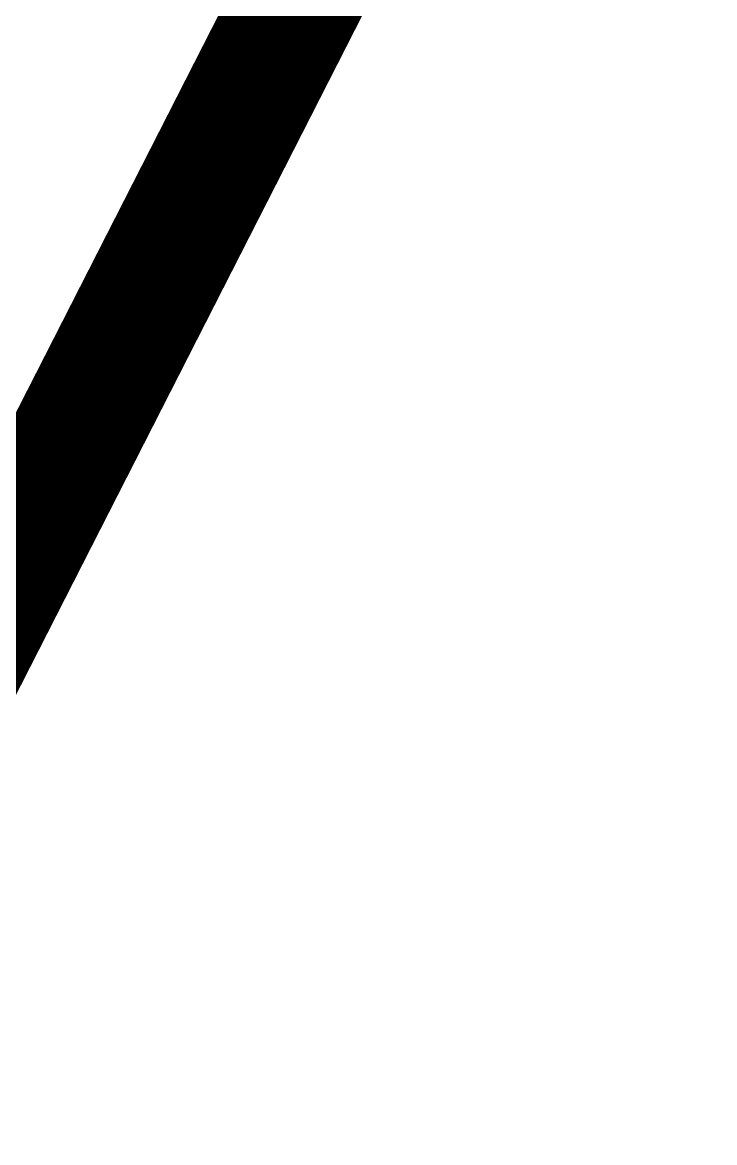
# Model space of a CAD drawing. Header units: metres. Extents: x 326467 to 340077, y 1811030 to 1824953.
# Drawn here: x 327540.61 to 327556.97, y 1814108.73 to 1814135.21 of the extents above; entities that cross this region are included whole.
import ezdxf

# ---------------------------------------------------------------- set-up
doc = ezdxf.new("R2010")
doc.units = ezdxf.units.M
doc.header["$MEASUREMENT"] = 0
doc.layers.add('SURVEY PLOT BOUNDARY', color=35, linetype='Continuous')
doc.layers.add('VILLAGE BOUNDARY', color=212, linetype='Continuous')

# ---------------------------------------------------------------- blocks, each defined once
blk = doc.blocks.new('16')
at = {"layer": 'SURVEY PLOT BOUNDARY', "lineweight": 18, "const_width": 0.606}
blk.add_lwpolyline([(327158.791, 1813644.469), (327243.994, 1813684.245), (327256.059, 1813676.065), (327276.115, 1813655.694), (327292.285, 1813655.569), (327304.506, 1813667.605), (327304.568, 1813675.691), (327406.315, 1813763.859), (327422.735, 1813796.079), (327451.562, 1813864.592), (327463.752, 1813872.585), (327471.837, 1813872.523), (327467.825, 1813876.597), (327459.803, 1813884.745), (327459.865, 1813892.832), (327480.389, 1813933.106), (327520.876, 1813940.881), (327521.251, 1813989.397), (327513.29, 1814005.632), (327513.384, 1814017.761), (327529.928, 1814066.153), (327534.064, 1814078.251), (327522.062, 1814094.517), (327620.297, 1814251.449)], dxfattribs=at)
blk.add_lwpolyline([(327620.297, 1814251.449), (327522.062, 1814094.517), (327352.654, 1814144.344), (327516.161, 1814377.595), (327614.24, 1814514.311), (327711.851, 1814590.38), (327711.133, 1814497.39), (327754.664, 1814375.754), (327681.588, 1814335.885), (327681.495, 1814323.756), (327669.336, 1814319.806)], close=True, dxfattribs=at)
at = {"layer": 'VILLAGE BOUNDARY', "lineweight": 50, "const_width": 3.032}
blk.add_lwpolyline([(327522.03, 1814090.474), (327522.062, 1814094.517), (327526.135, 1814098.529), (327538.419, 1814118.651), (327546.628, 1814134.761), (327554.838, 1814150.871), (327571.164, 1814170.961)], dxfattribs=at)

msp = doc.modelspace()

# ---------------------------------------------------------------- block references
msp.add_blockref('16', (0, 0))

doc.saveas('drawing.dxf')
